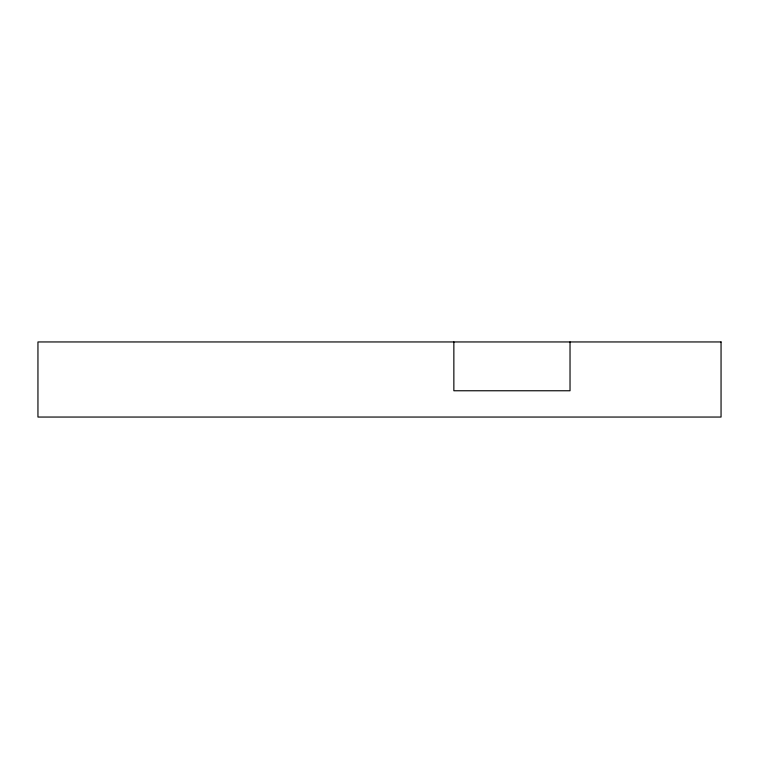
<?xml version="1.0" encoding="UTF-8"?>
<svg xmlns="http://www.w3.org/2000/svg" width="759" height="759" viewBox="0 0 759 759"><rect width="100%" height="100%" fill="white"/><g stroke="black" fill="none" stroke-linecap="round" stroke-linejoin="round"><path stroke-width="1.14" d="M570.028 341.948L570.028 390.762L453.854 390.762L453.854 341.948M721.05 341.948L37.95 341.948L37.95 417.052L721.05 417.052L721.05 341.948"/></g></svg>
